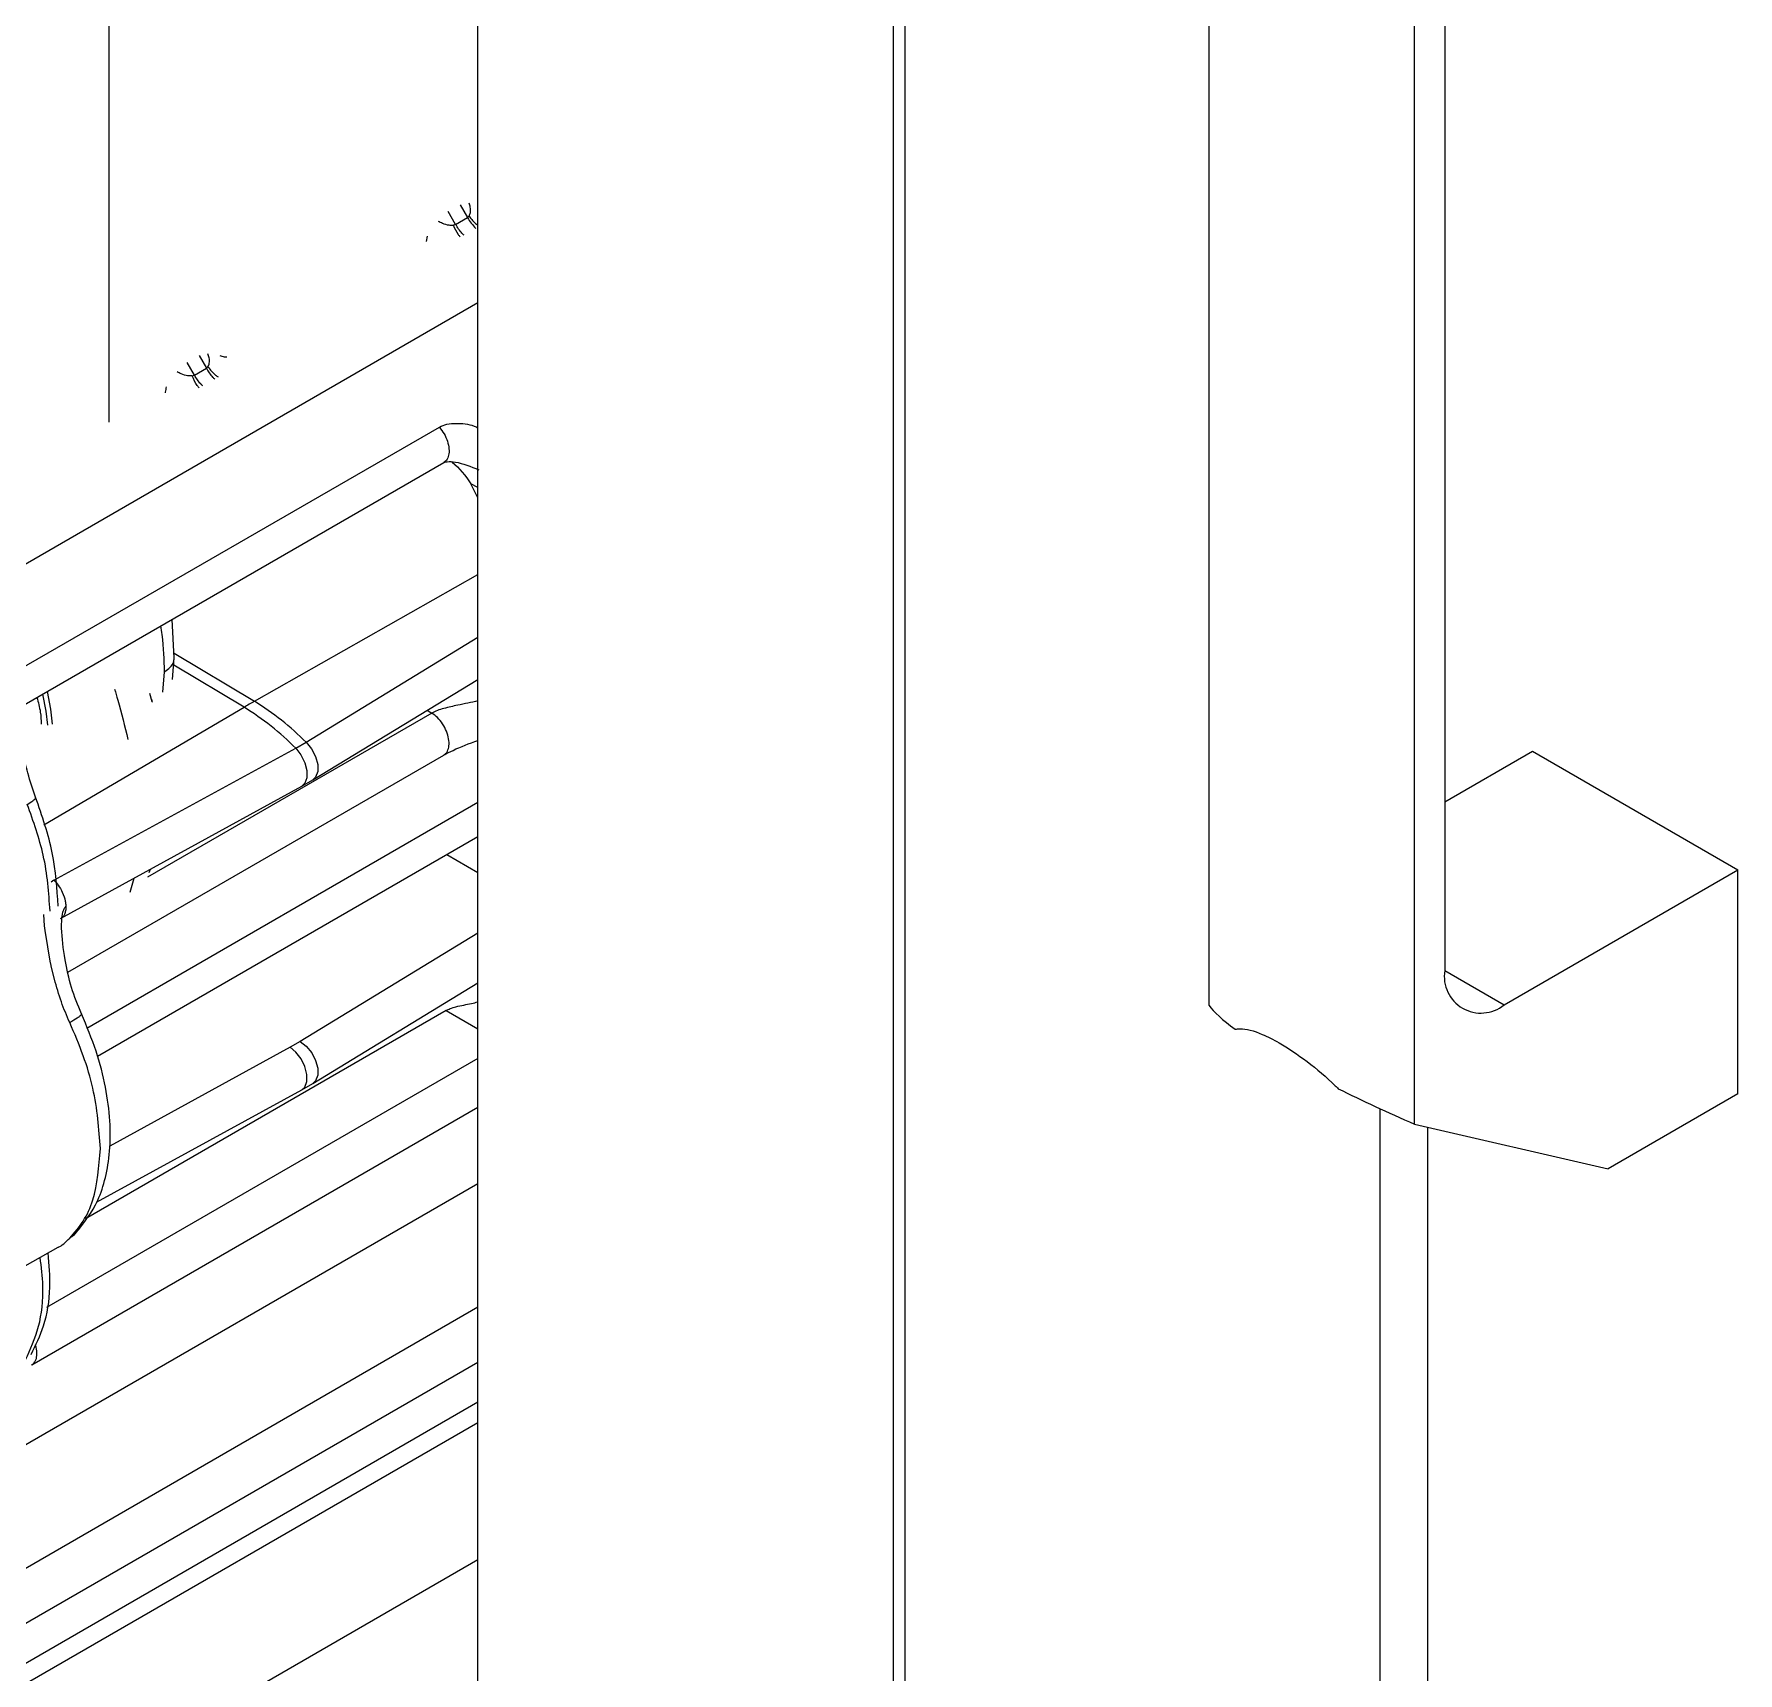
# Model space of a CAD drawing. Header units: millimetres. Extents: x 169 to 14583, y -399 to 10804.
# Drawn here: x 11691.9 to 11793.4, y 7166.1 to 7263.7 of the extents above; entities that cross this region are included whole.
import ezdxf

# ---------------------------------------------------------------- set-up
doc = ezdxf.new("R2010")
doc.units = ezdxf.units.MM
doc.header["$LTSCALE"] = 35

msp = doc.modelspace()

# ---------------------------------------------------------------- linework, layer by layer
at = {"color": 7, "linetype": 'Continuous', "lineweight": 18}
for p, q in [((11718.308, 6870.193), (11718.308, 7363.13)), ((11743.764, 6941.234), (11743.764, 7333.813)), ((11743.057, 6941.642), (11743.057, 7333.33)), ((11761.863, 7205.823), (11761.863, 7280.811)), ((11774.096, 7198.761), (11774.096, 7273.749)), ((11696.317, 7267.032), (11696.317, 7240.57)), ((11696.317, 7267.032), (11696.317, 7240.57)), ((11775.902, 7266.693), (11775.902, 7207.902)), ((11717.248, 7253.51), (11717.685, 7252.752)), ((11716.978, 7252.344), (11716.541, 7253.101)), ((11716.978, 7252.344), (11716.845, 7252.298)), ((11716.978, 7252.344), (11717.685, 7252.752)), ((11717.782, 7252.839), (11717.685, 7252.752)), ((11715.293, 7251.641), (11715.224, 7251.325)), ((11718.308, 7247.67), (11680.291, 7225.723)), ((11701.691, 7244.529), (11702.129, 7243.771)), ((11701.422, 7243.363), (11700.984, 7244.121)), ((11701.289, 7243.318), (11701.422, 7243.363)), ((11701.422, 7243.363), (11702.129, 7243.771)), ((11702.226, 7243.858), (11702.129, 7243.771)), ((11691.02, 7225.843), (11716.011, 7240.27)), ((11691.284, 7223.735), (11716.276, 7238.162)), ((11718.308, 7236.049), (11717.894, 7236.886)), ((11718.308, 7236.679), (11717.894, 7236.886)), ((11704.992, 7223.938), (11718.308, 7231.493)), ((11700.22, 7226.518), (11700.083, 7228.801)), ((11708.071, 7221.496), (11718.308, 7227.758)), ((11700.109, 7225.232), (11700.22, 7226.536)), ((11704.375, 7223.582), (11700.182, 7226.087)), ((11700.203, 7226.799), (11704.992, 7223.938)), ((11699.543, 7224.481), (11699.634, 7225.701)), ((11708.469, 7219.267), (11718.308, 7225.239)), ((11698.902, 7223.899), (11698.754, 7224.41)), ((11698.913, 7223.893), (11698.877, 7224.056)), ((11692.45, 7216.579), (11704.375, 7223.582)), ((11715.563, 7223.241), (11698.621, 7213.461)), ((11715.282, 7223.403), (11715.563, 7223.241)), ((11693.046, 7213.291), (11707.454, 7221.14)), ((11707.454, 7221.14), (11708.071, 7221.496)), ((11775.902, 7217.943), (11781.135, 7220.964)), ((11781.135, 7220.964), (11793.368, 7213.902)), ((11693.887, 7207.814), (11716.276, 7220.739)), ((11693.448, 7211.001), (11707.818, 7218.892)), ((11707.818, 7218.892), (11708.469, 7219.267)), ((11695.017, 7204.48), (11718.308, 7217.925)), ((11695.639, 7202.795), (11718.308, 7215.882)), ((11716.463, 7214.816), (11718.308, 7213.751)), ((11698.726, 7213.734), (11698.801, 7213.94)), ((11779.438, 7205.861), (11793.368, 7213.902)), ((11793.368, 7200.551), (11793.368, 7213.902)), ((11693.046, 7213.291), (11692.89, 7213.168)), ((11697.805, 7213.393), (11697.567, 7212.551)), ((11692.483, 7210.576), (11692.454, 7211.251)), ((11692.518, 7210.296), (11692.483, 7210.576)), ((11692.853, 7208.339), (11692.518, 7210.296)), ((11718.308, 7210.125), (11707.714, 7203.684)), ((11692.86, 7208.304), (11692.853, 7208.339)), ((11692.908, 7208.084), (11692.86, 7208.304)), ((11693.079, 7207.384), (11692.908, 7208.084)), ((11775.902, 7207.902), (11779.438, 7205.861)), ((11708.469, 7201.184), (11718.308, 7207.167)), ((11716.407, 7205.524), (11694.922, 7193.121)), ((11716.407, 7205.524), (11718.308, 7204.426)), ((11707.714, 7203.684), (11707.116, 7203.338)), ((11718.308, 7202.672), (11692.608, 7187.835)), ((11707.116, 7203.338), (11696.37, 7197.449)), ((11695.581, 7194.102), (11707.811, 7200.805)), ((11707.811, 7200.805), (11708.469, 7201.184)), ((11793.368, 7200.551), (11785.642, 7196.09)), ((11691.725, 7184.412), (11718.308, 7199.758)), ((11772.048, 6808.957), (11772.048, 7199.676)), ((11774.096, 7198.761), (11785.642, 7196.09)), ((11774.877, 7198.58), (11774.877, 6811.407)), ((11673.407, 7169.3), (11718.308, 7195.221)), ((11687.132, 7187.945), (11693.308, 7191.422)), ((11673.407, 7161.952), (11718.308, 7187.873)), ((11673.407, 7158.661), (11718.308, 7184.582)), ((11673.407, 7156.293), (11718.308, 7182.214)), ((11673.407, 7155.068), (11718.308, 7180.989)), ((11673.407, 7146.903), (11718.308, 7172.824))]:
    msp.add_line(p, q, dxfattribs=at)
at = {"color": 7, "linetype": 'Continuous', "lineweight": 18, "flags": 128}
for points in [[(11692.369, 7224.361), (11692.565, 7223.352), (11692.661, 7222.521)], [(11692.645, 7224.521), (11692.849, 7223.477), (11692.951, 7222.568)], [(11707.454, 7221.14), (11707.762, 7220.741), (11707.992, 7220.279), (11708.115, 7219.808), (11708.118, 7219.385), (11707.999, 7219.059), (11707.818, 7218.892)], [(11708.071, 7221.496), (11708.395, 7221.106), (11708.635, 7220.65), (11708.764, 7220.183), (11708.767, 7219.759), (11708.641, 7219.43), (11708.469, 7219.267)], [(11707.714, 7203.684), (11708.082, 7203.402), (11708.404, 7203.009), (11708.641, 7202.552), (11708.767, 7202.085), (11708.764, 7201.664), (11708.635, 7201.339), (11708.468, 7201.184)], [(11707.811, 7200.805), (11707.992, 7200.967), (11708.115, 7201.289), (11708.118, 7201.71), (11707.999, 7202.181), (11707.772, 7202.644), (11707.466, 7203.046), (11707.116, 7203.338)]]:
    msp.add_lwpolyline(points, dxfattribs=at)
at = {"color": 7, "linetype": 'Continuous', "lineweight": 18}
for centre, radius, start, end in [((11720.519, 7254.374), 3.265, 209.78664, 224.24735), ((11728.512, 7182.486), 47.659, 119.57045, 119.99779), ((11696.662, 7210.273), 16.004, 44.52973, 58.63219), ((11728.831, 7181.933), 48.298, 119.99778, 120.42134), ((11696.045, 7209.917), 16.004, 44.52973, 58.63219), ((11778.058, 7207.553), 2.184, 170.78596, 309.20329), ((11693.333, 7193.133), 1.337, 299.4551, 329.20379)]:
    msp.add_arc(centre, radius, start, end, dxfattribs=at)
for start_param, end_param in [(3.3737411, 3.6947456), (4.2820221, 4.6030265)]:
    msp.add_ellipse((11776.645, 7200.288), major_axis=(14.972, -6.212), ratio=0.1481492, start_param=start_param, end_param=end_param, dxfattribs=at)
for points, knots in [([(11717.782, 7252.839), (11717.814, 7252.909), (11717.888, 7253.074), (11717.873, 7253.349), (11717.807, 7253.531), (11717.78, 7253.607)], [0, 0, 0, 0, 0.3037058, 0.7085905, 1, 1, 1, 1]), ([(11715.937, 7252.544), (11716.022, 7252.501), (11716.223, 7252.397), (11716.539, 7252.295), (11716.753, 7252.297), (11716.845, 7252.298)], [0, 0, 0, 0, 0.291323, 0.6962432, 1, 1, 1, 1]), ([(11717.254, 7251.588), (11717.218, 7251.632), (11717.059, 7251.824), (11716.938, 7252.091), (11716.845, 7252.298)], [0, 0, 0, 0, 0.2273919, 1, 1, 1, 1]), ([(11717.478, 7251.702), (11717.435, 7251.74), (11717.243, 7251.91), (11717.094, 7252.154), (11716.978, 7252.344)], [0, 0, 0, 0, 0.2243825, 1, 1, 1, 1]), ([(11717.782, 7252.839), (11717.92, 7252.657), (11718.079, 7252.447), (11718.282, 7252.31), (11718.308, 7252.292)], [0, 0, 0, 0, 0.8684183, 1, 1, 1, 1]), ([(11702.226, 7243.858), (11702.258, 7243.929), (11702.332, 7244.093), (11702.316, 7244.368), (11702.251, 7244.549), (11702.224, 7244.625)], [0, 0, 0, 0, 0.3052574, 0.710658, 1, 1, 1, 1]), ([(11703.341, 7244.44), (11703.3, 7244.439), (11703.158, 7244.438), (11703.035, 7244.487), (11702.948, 7244.522)], [0, 0, 0, 0, 0.293571, 1, 1, 1, 1]), ([(11701.289, 7243.318), (11701.197, 7243.317), (11700.983, 7243.314), (11700.667, 7243.417), (11700.465, 7243.52), (11700.381, 7243.563)], [0, 0, 0, 0, 0.3036857, 0.7085952, 1, 1, 1, 1]), ([(11701.698, 7242.608), (11701.662, 7242.652), (11701.503, 7242.843), (11701.382, 7243.111), (11701.289, 7243.318)], [0, 0, 0, 0, 0.227391, 1, 1, 1, 1]), ([(11701.921, 7242.721), (11701.878, 7242.759), (11701.687, 7242.929), (11701.537, 7243.174), (11701.422, 7243.363)], [0, 0, 0, 0, 0.22438229, 1, 1, 1, 1]), ([(11702.129, 7243.771), (11702.245, 7243.582), (11702.394, 7243.337), (11702.585, 7243.167), (11702.628, 7243.129)], [0, 0, 0, 0, 0.7756177, 1, 1, 1, 1]), ([(11702.226, 7243.858), (11702.365, 7243.678), (11702.545, 7243.445), (11702.775, 7243.294), (11702.827, 7243.26)], [0, 0, 0, 0, 0.7726085, 1, 1, 1, 1]), ([(11699.736, 7242.664), (11699.718, 7242.553), (11699.697, 7242.423), (11699.673, 7242.329), (11699.67, 7242.315)], [0, 0, 0, 0, 0.8521617, 1, 1, 1, 1]), ([(11716.011, 7240.27), (11716.155, 7240.335), (11716.456, 7240.472), (11717.164, 7240.512), (11717.82, 7240.461), (11718.233, 7240.261), (11718.308, 7240.225)], [0, 0, 0, 0, 0.2183154, 0.4554341, 0.9004624, 1, 1, 1, 1]), ([(11716.011, 7240.27), (11716.11, 7240.14), (11716.306, 7239.881), (11716.503, 7239.424), (11716.6, 7238.976), (11716.578, 7238.583), (11716.465, 7238.297), (11716.325, 7238.212), (11716.267, 7238.176)], [0, 0, 0, 0, 0.17484853, 0.34969706, 0.52454559, 0.69939412, 0.87424265, 1, 1, 1, 1]), ([(11716.276, 7238.162), (11716.294, 7238.171), (11716.333, 7238.189), (11716.547, 7238.225), (11717.225, 7238.193), (11717.882, 7237.918), (11718.354, 7237.721)], [0, 0, 0, 0, 0.0817508, 0.1746826, 0.4068743, 1, 1, 1, 1]), ([(11716.743, 7238.197), (11716.75, 7238.192), (11717.223, 7237.856), (11717.561, 7237.367), (11717.894, 7236.886)], [0, 0, 0, 0, 0.01530897, 1, 1, 1, 1]), ([(11699.634, 7225.701), (11699.62, 7226.41), (11699.603, 7227.27), (11699.444, 7228.255), (11699.416, 7228.429)], [0, 0, 0, 0, 0.8235841, 1, 1, 1, 1]), ([(11699.634, 7225.701), (11699.756, 7225.785), (11700.001, 7225.954), (11700.194, 7226.243), (11700.202, 7226.436), (11700.205, 7226.519)], [0, 0, 0, 0, 0.3630058, 0.7260152, 1, 1, 1, 1]), ([(11692.037, 7224.17), (11692.116, 7223.875), (11692.261, 7223.327), (11692.284, 7222.821), (11692.294, 7222.587)], [0, 0, 0, 0, 0.5379306, 1, 1, 1, 1]), ([(11696.659, 7224.667), (11696.723, 7224.45), (11697.018, 7223.459), (11697.265, 7222.453), (11697.457, 7221.667)], [0, 0, 0, 0, 0.2191904, 1, 1, 1, 1]), ([(11698.902, 7223.898), (11698.909, 7223.938), (11698.917, 7223.995), (11698.88, 7224.04), (11698.869, 7224.053)], [0, 0, 0, 0, 0.70391308, 1, 1, 1, 1]), ([(11718.308, 7223.957), (11717.913, 7223.875), (11717.262, 7223.739), (11716.42, 7223.557), (11715.885, 7223.396), (11715.669, 7223.292), (11715.563, 7223.241)], [0, 0, 0, 0, 0.44165871, 0.72712456, 0.86554574, 1, 1, 1, 1]), ([(11691.956, 7218.224), (11691.79, 7218.706), (11691.479, 7219.604), (11691.172, 7221.132), (11691.053, 7222.317), (11691.102, 7223.117), (11691.173, 7223.497), (11691.249, 7223.7), (11691.272, 7223.722), (11691.284, 7223.735)], [0, 0, 0, 0, 0.2182874, 0.4075232, 0.6858446, 0.7733484, 0.8313723, 0.9061924, 1, 1, 1, 1]), ([(11716.274, 7220.743), (11716.279, 7220.744), (11716.378, 7220.771), (11716.499, 7220.955), (11716.601, 7221.28), (11716.579, 7221.703), (11716.447, 7222.157), (11716.215, 7222.598), (11715.91, 7222.988), (11715.679, 7223.156), (11715.563, 7223.241)], [0, 0, 0, 0, 0.0081477, 0.1498409, 0.2915341, 0.4332273, 0.5749205, 0.7166136, 0.8583068, 1, 1, 1, 1]), ([(11716.28, 7220.742), (11716.459, 7220.836), (11717.076, 7221.16), (11717.796, 7221.426), (11718.308, 7221.614)], [0, 0, 0, 0, 0.2891948, 1, 1, 1, 1]), ([(11691.461, 7217.802), (11691.583, 7217.875), (11691.828, 7218.02), (11691.98, 7218.168), (11691.941, 7218.206), (11691.928, 7218.219)], [0, 0, 0, 0, 0.40047895, 0.80095661, 1, 1, 1, 1]), ([(11692.816, 7211.445), (11692.743, 7212.54), (11692.607, 7214.579), (11691.824, 7216.782), (11691.461, 7217.802)], [0, 0, 0, 0, 0.53696197, 1, 1, 1, 1]), ([(11693.294, 7211.738), (11693.235, 7212.783), (11693.116, 7214.867), (11692.342, 7217.107), (11691.956, 7218.224)], [0, 0, 0, 0, 0.50169896, 1, 1, 1, 1]), ([(11693.046, 7213.291), (11693.133, 7213.195), (11693.326, 7212.983), (11693.577, 7212.545), (11693.72, 7212.116), (11693.769, 7211.762), (11693.757, 7211.599), (11693.751, 7211.517)], [0, 0, 0, 0, 0.1947769, 0.4298686, 0.7023918, 0.8495619, 1, 1, 1, 1]), ([(11694.687, 7205.321), (11694.476, 7205.843), (11694.043, 7206.91), (11693.667, 7208.686), (11693.482, 7210.186), (11693.515, 7211.181), (11693.648, 7211.586), (11693.733, 7211.687), (11693.753, 7211.711), (11693.758, 7211.719), (11693.76, 7211.724), (11693.761, 7211.728)], [0, 0, 0, 0, 0.2313895, 0.4734476, 0.7696536, 0.9323185, 0.9854827, 0.9961005, 0.9973499, 0.99832, 1, 1, 1, 1]), ([(11693.751, 7211.517), (11693.735, 7211.443), (11693.703, 7211.298), (11693.64, 7211.152), (11693.577, 7211.115), (11693.564, 7211.107)], [0, 0, 0, 0, 0.4483961, 0.8870516, 1, 1, 1, 1]), ([(11693.99, 7204.802), (11693.815, 7205.212), (11693.45, 7206.062), (11693.206, 7206.933), (11693.079, 7207.384)], [0, 0, 0, 0, 0.4818839, 1, 1, 1, 1]), ([(11716.407, 7205.524), (11716.489, 7205.564), (11716.665, 7205.65), (11717.185, 7205.801), (11717.763, 7205.906), (11718.18, 7206.004), (11718.308, 7206.034)], [0, 0, 0, 0, 0.1524927, 0.3293498, 0.7938723, 1, 1, 1, 1]), ([(11694.683, 7205.323), (11694.686, 7205.308), (11694.69, 7205.279), (11694.602, 7205.192), (11694.409, 7205.047), (11694.155, 7204.899), (11693.99, 7204.802)], [0, 0, 0, 0, 0.1971059, 0.4084165, 0.6153673, 1, 1, 1, 1]), ([(11695.818, 7197.298), (11695.731, 7198.477), (11695.6, 7200.262), (11694.83, 7202.849), (11694.272, 7204.148), (11693.99, 7204.802)], [0, 0, 0, 0, 0.4904651, 0.7430406, 1, 1, 1, 1]), ([(11694.34, 7192.253), (11694.83, 7192.866), (11695.591, 7193.818), (11696.153, 7195.573), (11696.412, 7197.152), (11696.424, 7198.966), (11696.155, 7200.974), (11695.609, 7203.136), (11694.999, 7204.582), (11694.687, 7205.321)], [0, 0, 0, 0, 0.2087386, 0.3240766, 0.4461808, 0.5748776, 0.7102039, 0.8519871, 1, 1, 1, 1]), ([(11763.422, 7204.408), (11763.516, 7204.422), (11763.938, 7204.483), (11764.788, 7204.253), (11766.182, 7203.547), (11767.704, 7202.53), (11768.916, 7201.504), (11769.502, 7200.923), (11769.562, 7200.864)], [0, 0, 0, 0, 0.0757609, 0.3406834, 0.5001527, 0.7369811, 0.9733087, 1, 1, 1, 1]), ([(11693.99, 7191.968), (11694.272, 7192.289), (11694.83, 7192.925), (11695.6, 7194.596), (11695.732, 7196.224), (11695.818, 7197.298)], [0, 0, 0, 0, 0.2571543, 0.5097944, 1, 1, 1, 1]), ([(11693.304, 7191.431), (11693.316, 7191.434), (11693.473, 7191.476), (11693.742, 7191.732), (11693.99, 7191.968)], [0, 0, 0, 0, 0.07632164, 1, 1, 1, 1]), ([(11691.357, 7184.71), (11691.648, 7185.345), (11692.224, 7186.603), (11692.483, 7188.753), (11692.301, 7190.248), (11692.233, 7190.817)], [0, 0, 0, 0, 0.3871946, 0.7669729, 1, 1, 1, 1]), ([(11691.702, 7185.045), (11691.967, 7185.594), (11692.534, 7186.768), (11692.895, 7188.824), (11692.763, 7190.389), (11692.704, 7191.082)], [0, 0, 0, 0, 0.3280732, 0.7024999, 1, 1, 1, 1]), ([(11691.871, 7184.564), (11691.909, 7184.614), (11692.006, 7184.739), (11692.047, 7185.057), (11692.03, 7185.373), (11691.962, 7185.565), (11691.945, 7185.615)], [0, 0, 0, 0, 0.219412, 0.5523991, 0.8853862, 1, 1, 1, 1]), ([(11691.716, 7184.428), (11691.753, 7184.441), (11691.82, 7184.464), (11691.855, 7184.533), (11691.871, 7184.564)], [0, 0, 0, 0, 0.5528879, 1, 1, 1, 1])]:
    msp.add_open_spline(points, degree=3, knots=knots, dxfattribs=at)

doc.saveas('drawing.dxf')
